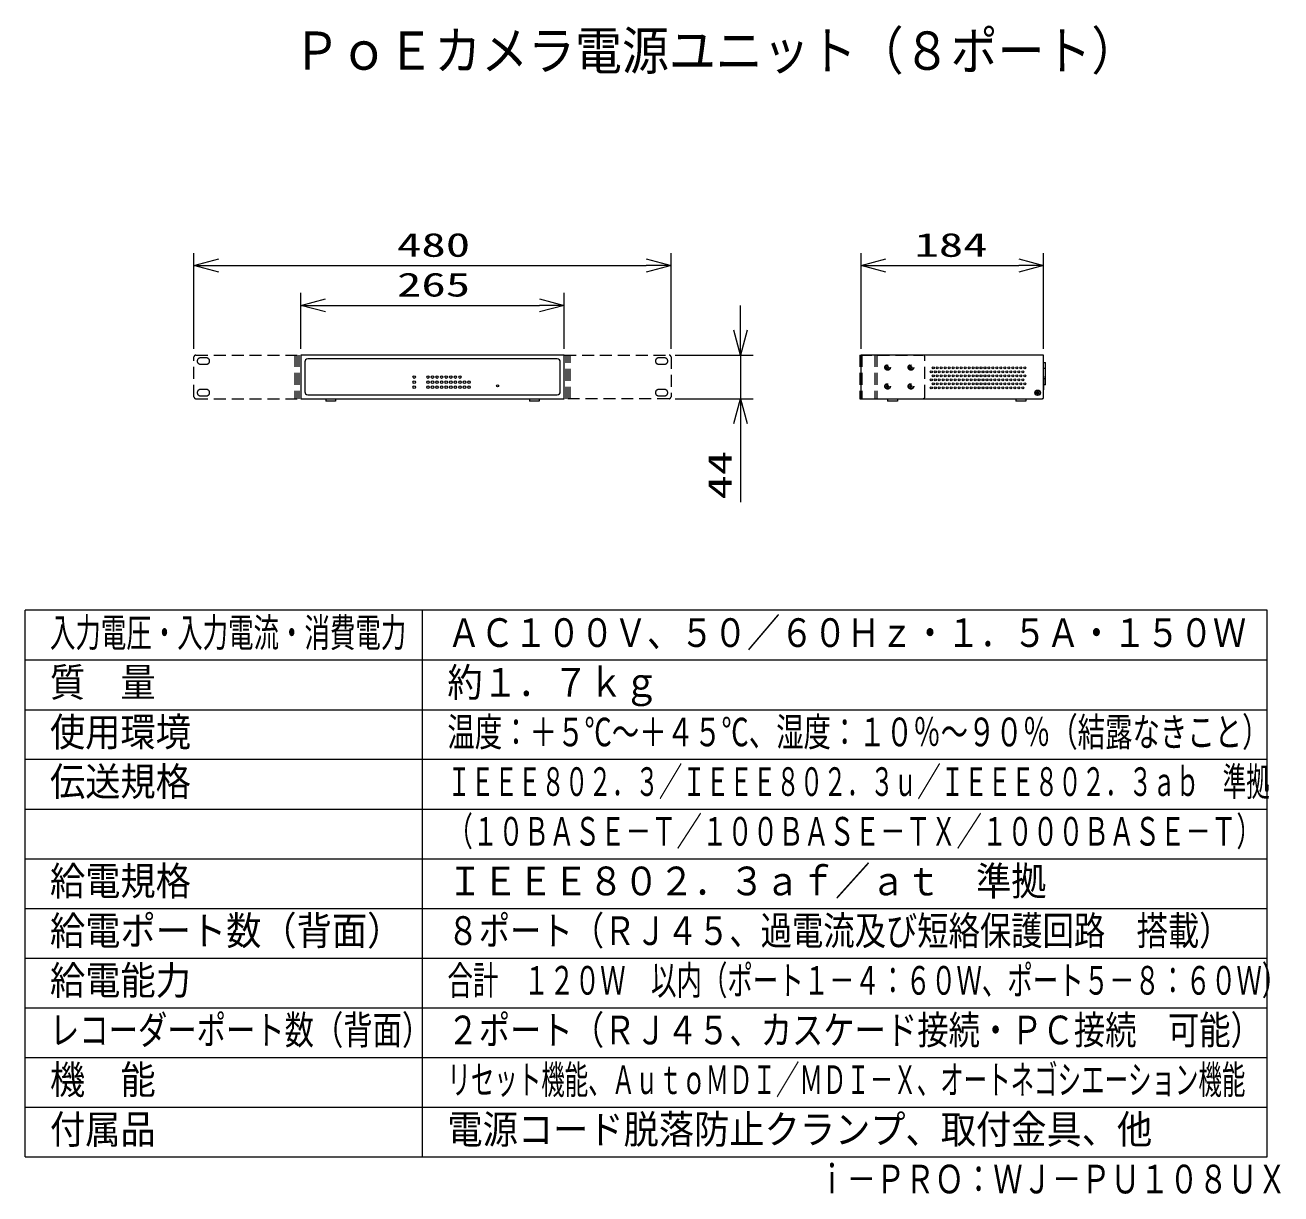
# Model space of a CAD drawing. Units: millimetres on the paper. Extents: x -63 to 64, y -58 to 59.
import ezdxf
from ezdxf.enums import TextEntityAlignment as Align

# ---------------------------------------------------------------- set-up
doc = ezdxf.new("R2010")
doc.units = ezdxf.units.MM
doc.linetypes.add('DASHED1', pattern=[1.8, 1.2, -0.6])
for name, color, linetype, lineweight in [('0-0_GAIKEI', 4, 'Continuous', 9), ('0-1_WAKU', 4, 'Continuous', 9), ('0-3_SUNPO', 7, 'Continuous', 9), ('0-4_0', 7, 'Continuous', 9)]:
    doc.layers.add(name, color=color, linetype=linetype, lineweight=lineweight)
doc.layers.add('0-2_MOJI1', color=7, linetype='Continuous')
doc.layers.add('0-5_相当品', color=4, linetype='Continuous')
doc.styles.add('ＭＳ ゴシック', font='')
doc.styles.get('ＭＳ ゴシック').set_extended_font_data('MS Gothic')

# ---------------------------------------------------------------- blocks, each defined once
blk = doc.blocks.new('_Open30')
at = {"layer": '0-4_0'}
blk.add_line((0, 0), (-1, 0), dxfattribs=at)
blk.add_lwpolyline([(-1, 0.2679), (0, 0), (-1, -0.2679)], dxfattribs=at)

msp = doc.modelspace()

# ---------------------------------------------------------------- linework, layer by layer
at = {"layer": '0-0_GAIKEI', "linetype": 'DASHED1'}
for p, q in [((-45.543, 21.894), (-45.543, 25.894)), ((-45.343, 26.094), (-34.793, 26.094)), ((-44.293, 25.804), (-44.893, 25.804)), ((-35.393, 26.094), (-35.393, 21.694)), ((-35.193, 26.094), (-35.193, 21.694)), ((-34.993, 26.094), (-34.993, 21.694)), ((-8.283, 26.094), (2.267, 26.094)), ((-8.083, 21.694), (-8.083, 26.094)), ((-7.883, 21.694), (-7.883, 26.094)), ((-7.683, 21.694), (-7.683, 26.094)), ((1.817, 25.804), (1.217, 25.804)), ((2.467, 25.894), (2.467, 21.894)), ((21.462, 26.094), (21.462, 21.694)), ((21.462, 26.094), (27.812, 26.094)), ((21.662, 25.894), (21.462, 25.894)), ((21.662, 26.094), (21.662, 21.694)), ((22.982, 26.094), (22.982, 21.694)), ((23.182, 26.094), (23.182, 21.694)), ((28.012, 21.894), (28.012, 25.894)), ((-44.893, 25.164), (-44.293, 25.164)), ((1.217, 25.164), (1.817, 25.164)), ((24.127, 24.874), (24.127, 24.814)), ((24.232, 24.874), (24.127, 24.874)), ((24.127, 24.814), (24.232, 24.814)), ((24.232, 24.979), (24.232, 24.874)), ((24.292, 24.979), (24.232, 24.979)), ((24.232, 24.814), (24.232, 24.709)), ((24.232, 24.709), (24.292, 24.709)), ((24.292, 24.874), (24.292, 24.979)), ((24.397, 24.874), (24.292, 24.874)), ((24.292, 24.709), (24.292, 24.814)), ((24.292, 24.814), (24.397, 24.814)), ((24.397, 24.814), (24.397, 24.874)), ((26.477, 24.874), (26.477, 24.814)), ((26.582, 24.874), (26.477, 24.874)), ((26.477, 24.814), (26.582, 24.814)), ((26.582, 24.979), (26.582, 24.874)), ((26.642, 24.979), (26.582, 24.979)), ((26.582, 24.814), (26.582, 24.709)), ((26.582, 24.709), (26.642, 24.709)), ((26.642, 24.874), (26.642, 24.979)), ((26.747, 24.874), (26.642, 24.874)), ((26.642, 24.709), (26.642, 24.814)), ((26.642, 24.814), (26.747, 24.814)), ((26.747, 24.814), (26.747, 24.874)), ((24.127, 22.974), (24.127, 22.914)), ((24.232, 22.974), (24.127, 22.974)), ((24.127, 22.914), (24.232, 22.914)), ((24.232, 23.079), (24.232, 22.974)), ((24.292, 23.079), (24.232, 23.079)), ((24.232, 22.914), (24.232, 22.809)), ((24.232, 22.809), (24.292, 22.809)), ((24.292, 22.974), (24.292, 23.079)), ((24.397, 22.974), (24.292, 22.974)), ((24.292, 22.809), (24.292, 22.914)), ((24.292, 22.914), (24.397, 22.914)), ((24.397, 22.914), (24.397, 22.974)), ((26.477, 22.974), (26.477, 22.914)), ((26.582, 22.974), (26.477, 22.974)), ((26.477, 22.914), (26.582, 22.914)), ((26.582, 23.079), (26.582, 22.974)), ((26.642, 23.079), (26.582, 23.079)), ((26.582, 22.914), (26.582, 22.809)), ((26.582, 22.809), (26.642, 22.809)), ((26.642, 22.974), (26.642, 23.079)), ((26.747, 22.974), (26.642, 22.974)), ((26.642, 22.809), (26.642, 22.914)), ((26.642, 22.914), (26.747, 22.914)), ((26.747, 22.914), (26.747, 22.974)), ((-45.343, 21.694), (-34.793, 21.694)), ((-44.293, 22.624), (-44.893, 22.624)), ((-44.893, 21.984), (-44.293, 21.984)), ((-32.288, 21.694), (-32.288, 21.444)), ((-31.288, 21.694), (-31.288, 21.444)), ((-11.788, 21.694), (-11.788, 21.444)), ((-10.788, 21.694), (-10.788, 21.444)), ((2.267, 21.694), (-8.283, 21.694)), ((1.817, 22.624), (1.217, 22.624)), ((1.217, 21.984), (1.817, 21.984)), ((21.662, 21.894), (21.462, 21.894)), ((21.462, 21.694), (27.812, 21.694)), ((24.262, 21.694), (24.262, 21.444)), ((25.262, 21.694), (25.262, 21.444)), ((37.162, 21.694), (37.162, 21.444)), ((38.162, 21.694), (38.162, 21.444)), ((-31.288, 21.444), (-32.288, 21.444)), ((-10.788, 21.444), (-11.788, 21.444)), ((25.262, 21.444), (24.262, 21.444)), ((38.162, 21.444), (37.162, 21.444))]:
    msp.add_line(p, q, dxfattribs=at)
at = {"layer": '0-0_GAIKEI', "color": 7}
for p, q in [((-34.793, 26.094), (-34.793, 21.694)), ((-8.283, 26.094), (-34.793, 26.094)), ((-8.283, 21.694), (-8.283, 26.094)), ((39.962, 26.094), (21.588, 26.094)), ((21.588, 21.694), (21.588, 26.094)), ((39.962, 21.794), (39.962, 26.094)), ((-34.793, 21.694), (-8.283, 21.694)), ((21.588, 21.694), (39.862, 21.694)), ((39.862, 21.723), (39.862, 21.694)), ((39.962, 21.794), (39.932, 21.794))]:
    msp.add_line(p, q, dxfattribs=at)
at = {"layer": '0-0_GAIKEI'}
for p, q in [((-34.393, 25.394), (-34.393, 22.394)), ((-8.983, 25.694), (-34.093, 25.694)), ((-8.683, 22.394), (-8.683, 25.394)), ((39.962, 25.344), (40.162, 25.344)), ((40.162, 23.094), (40.162, 25.344)), ((40.162, 24.744), (39.962, 24.744)), ((39.977, 23.959), (39.962, 23.959)), ((39.97, 23.923), (39.976, 23.923)), ((39.977, 23.927), (39.977, 23.959)), ((39.977, 22.604), (39.977, 23.919)), ((40.162, 23.694), (39.977, 23.694)), ((40.162, 23.094), (39.977, 23.094)), ((-34.093, 22.094), (-8.983, 22.094)), ((39.227, 22.324), (39.227, 22.264)), ((39.332, 22.324), (39.227, 22.324)), ((39.227, 22.264), (39.332, 22.264)), ((39.332, 22.429), (39.332, 22.324)), ((39.392, 22.429), (39.332, 22.429)), ((39.332, 22.264), (39.332, 22.159)), ((39.332, 22.159), (39.392, 22.159)), ((39.392, 22.324), (39.392, 22.429)), ((39.497, 22.324), (39.392, 22.324)), ((39.392, 22.159), (39.392, 22.264)), ((39.392, 22.264), (39.497, 22.264)), ((39.497, 22.264), (39.497, 22.324)), ((39.962, 22.629), (39.977, 22.629)), ((39.977, 22.604), (39.962, 22.604))]:
    msp.add_line(p, q, dxfattribs=at)
msp.add_lwpolyline([(39.969, 23.925), (39.975, 23.926), (39.976, 23.927)], dxfattribs=at)
at = {"layer": '0-0_GAIKEI', "linetype": 'DASHED1'}
for centre, radius in [((24.262, 24.844), 0.28), ((24.262, 24.844), 0.245), ((26.612, 24.844), 0.28), ((26.612, 24.844), 0.245), ((24.262, 22.944), 0.28), ((24.262, 22.944), 0.245), ((26.612, 22.944), 0.28), ((26.612, 22.944), 0.245)]:
    msp.add_circle(centre, radius, dxfattribs=at)
at = {"layer": '0-0_GAIKEI'}
for centre, radius in [((28.662, 24.394), 0.1), ((28.862, 24.794), 0.1), ((28.862, 23.994), 0.1), ((29.062, 24.394), 0.1), ((29.262, 24.794), 0.1), ((29.262, 23.994), 0.1), ((29.462, 24.394), 0.1), ((29.662, 24.794), 0.1), ((29.662, 23.994), 0.1), ((29.862, 24.394), 0.1), ((30.062, 24.794), 0.1), ((30.062, 23.994), 0.1), ((30.262, 24.394), 0.1), ((30.462, 24.794), 0.1), ((30.462, 23.994), 0.1), ((30.662, 24.394), 0.1), ((30.862, 24.794), 0.1), ((30.862, 23.994), 0.1), ((31.062, 24.394), 0.1), ((31.262, 24.794), 0.1), ((31.262, 23.994), 0.1), ((31.462, 24.394), 0.1), ((31.662, 24.794), 0.1), ((31.662, 23.994), 0.1), ((31.862, 24.394), 0.1), ((32.062, 24.794), 0.1), ((32.062, 23.994), 0.1), ((32.262, 24.394), 0.1), ((32.462, 24.794), 0.1), ((32.462, 23.994), 0.1), ((32.662, 24.394), 0.1), ((32.862, 24.794), 0.1), ((32.862, 23.994), 0.1), ((33.062, 24.394), 0.1), ((33.262, 24.794), 0.1), ((33.262, 23.994), 0.1), ((33.462, 24.394), 0.1), ((33.662, 24.794), 0.1), ((33.662, 23.994), 0.1), ((33.862, 24.394), 0.1), ((34.062, 24.794), 0.1), ((34.062, 23.994), 0.1), ((34.262, 24.394), 0.1), ((34.462, 24.794), 0.1), ((34.462, 23.994), 0.1), ((34.662, 24.394), 0.1), ((34.862, 24.794), 0.1), ((34.862, 23.994), 0.1), ((35.062, 24.394), 0.1), ((35.262, 24.794), 0.1), ((35.262, 23.994), 0.1), ((35.462, 24.394), 0.1), ((35.662, 24.794), 0.1), ((35.662, 23.994), 0.1), ((35.862, 24.394), 0.1), ((36.062, 24.794), 0.1), ((36.062, 23.994), 0.1), ((36.262, 24.394), 0.1), ((36.462, 24.794), 0.1), ((36.462, 23.994), 0.1), ((36.662, 24.394), 0.1), ((36.862, 24.794), 0.1), ((36.862, 23.994), 0.1), ((37.062, 24.394), 0.1), ((37.262, 24.794), 0.1), ((37.262, 23.994), 0.1), ((37.462, 24.394), 0.1), ((37.662, 24.794), 0.1), ((37.662, 23.994), 0.1), ((37.862, 24.394), 0.1), ((38.062, 24.794), 0.1), ((38.062, 23.994), 0.1), ((-23.378, 23.87), 0.125), ((-23.378, 23.362), 0.125), ((-23.378, 22.854), 0.125), ((-21.998, 23.87), 0.125), ((-21.998, 23.362), 0.125), ((-21.998, 22.854), 0.125), ((-21.538, 23.87), 0.125), ((-21.538, 23.362), 0.125), ((-21.538, 22.854), 0.125), ((-21.078, 23.87), 0.125), ((-21.078, 23.362), 0.125), ((-21.078, 22.854), 0.125), ((-20.618, 23.87), 0.125), ((-20.618, 23.362), 0.125), ((-20.618, 22.854), 0.125), ((-20.158, 23.87), 0.125), ((-20.158, 23.362), 0.125), ((-20.158, 22.854), 0.125), ((-19.698, 23.87), 0.125), ((-19.698, 23.362), 0.125), ((-19.698, 22.854), 0.125), ((-19.238, 23.87), 0.125), ((-19.238, 23.362), 0.125), ((-19.238, 22.854), 0.125), ((-18.778, 23.87), 0.125), ((-18.778, 23.362), 0.125), ((-18.778, 22.854), 0.125), ((-18.318, 23.362), 0.125), ((-18.318, 22.854), 0.125), ((-17.858, 23.362), 0.125), ((-17.858, 22.854), 0.125), ((-14.983, 22.999), 0.1), ((28.662, 23.594), 0.1), ((28.662, 22.794), 0.1), ((28.862, 23.194), 0.1), ((29.062, 23.594), 0.1), ((29.062, 22.794), 0.1), ((29.262, 23.194), 0.1), ((29.462, 23.594), 0.1), ((29.462, 22.794), 0.1), ((29.662, 23.194), 0.1), ((29.862, 23.594), 0.1), ((29.862, 22.794), 0.1), ((30.062, 23.194), 0.1), ((30.262, 23.594), 0.1), ((30.262, 22.794), 0.1), ((30.462, 23.194), 0.1), ((30.662, 23.594), 0.1), ((30.662, 22.794), 0.1), ((30.862, 23.194), 0.1), ((31.062, 23.594), 0.1), ((31.062, 22.794), 0.1), ((31.262, 23.194), 0.1), ((31.462, 23.594), 0.1), ((31.462, 22.794), 0.1), ((31.662, 23.194), 0.1), ((31.862, 23.594), 0.1), ((31.862, 22.794), 0.1), ((32.062, 23.194), 0.1), ((32.262, 23.594), 0.1), ((32.262, 22.794), 0.1), ((32.462, 23.194), 0.1), ((32.662, 23.594), 0.1), ((32.662, 22.794), 0.1), ((32.862, 23.194), 0.1), ((33.062, 23.594), 0.1), ((33.062, 22.794), 0.1), ((33.262, 23.194), 0.1), ((33.462, 23.594), 0.1), ((33.462, 22.794), 0.1), ((33.662, 23.194), 0.1), ((33.862, 23.594), 0.1), ((33.862, 22.794), 0.1), ((34.062, 23.194), 0.1), ((34.262, 23.594), 0.1), ((34.262, 22.794), 0.1), ((34.462, 23.194), 0.1), ((34.662, 23.594), 0.1), ((34.662, 22.794), 0.1), ((34.862, 23.194), 0.1), ((35.062, 23.594), 0.1), ((35.062, 22.794), 0.1), ((35.262, 23.194), 0.1), ((35.462, 23.594), 0.1), ((35.462, 22.794), 0.1), ((35.662, 23.194), 0.1), ((35.862, 23.594), 0.1), ((35.862, 22.794), 0.1), ((36.062, 23.194), 0.1), ((36.262, 23.594), 0.1), ((36.262, 22.794), 0.1), ((36.462, 23.194), 0.1), ((36.662, 23.594), 0.1), ((36.662, 22.794), 0.1), ((36.862, 23.194), 0.1), ((37.062, 23.594), 0.1), ((37.062, 22.794), 0.1), ((37.262, 23.194), 0.1), ((37.462, 23.594), 0.1), ((37.462, 22.794), 0.1), ((37.662, 23.194), 0.1), ((37.862, 23.594), 0.1), ((37.862, 22.794), 0.1), ((38.062, 23.194), 0.1), ((39.362, 22.294), 0.275), ((39.362, 22.294), 0.245)]:
    msp.add_circle(centre, radius, dxfattribs=at)
at = {"layer": '0-0_GAIKEI', "linetype": 'DASHED1'}
for centre, radius, start, end in [((-45.343, 25.894), 0.2, 90, 180), ((-44.893, 25.484), 0.32, 90, 270), ((-44.293, 25.484), 0.32, 270, 90), ((1.217, 25.484), 0.32, 90, 270), ((1.817, 25.484), 0.32, 270, 90), ((2.267, 25.894), 0.2, 0, 90), ((27.812, 25.894), 0.2, 0, 90), ((-45.343, 21.894), 0.2, 180, 270), ((-44.893, 22.304), 0.32, 90, 270), ((-44.293, 22.304), 0.32, 270, 90), ((1.217, 22.304), 0.32, 90, 270), ((1.817, 22.304), 0.32, 270, 90), ((2.267, 21.894), 0.2, 270, 0), ((27.812, 21.894), 0.2, 270, 0)]:
    msp.add_arc(centre, radius, start, end, dxfattribs=at)
at = {"layer": '0-0_GAIKEI'}
for centre, radius, start, end in [((-34.093, 25.394), 0.3, 90, 180), ((-8.983, 25.394), 0.3, 0, 90), ((40.289, 22.197), 1.758, 100.48408, 100.73985), ((39.937, 23.919), 0.04, 359.99995, 50.84831), ((39.968, 24.619), 0.696, 269.48253, 269.80315), ((39.932, 23.996), 0.0922, 288.76648, 290.1669), ((39.952, 23.942), 0.0344, 290.31288, 293.12062), ((39.967, 24.387), 0.464, 269.86993, 270), ((39.958, 23.929), 0.0205, 292.98325, 305.58319), ((39.966, 24.758), 0.835, 270.08365, 270.21725), ((39.961, 23.925), 0.0154, 305.0818, 330.21822), ((39.93, 23.937), 0.0482, 338.06969, 338.73926), ((39.911, 23.941), 0.0672, 341.62944, 342.12764), ((39.963, 23.924), 0.0132, 330.73071, 335.60013), ((39.953, 23.928), 0.0241, 335.72429, 338.40574), ((39.944, 23.912), 0.0341, 17.74571, 18.49894), ((39.963, 23.918), 0.0141, 16.51297, 17.72087), ((39.953, 23.927), 0.024, 346.37084, 347.76736), ((39.91, 23.936), 0.0672, 347.71713, 348.21521), ((39.965, 23.919), 0.0113, 9.82257, 11.3354), ((39.951, 23.928), 0.0258, 342.12748, 343.42422), ((39.961, 23.925), 0.0152, 343.4577, 346.38762), ((39.969, 23.92), 0.008, 11.33857, 16.69933), ((39.958, 23.918), 0.0189, 8.91749, 9.82286), ((39.967, 23.919), 0.0101, 0.03066, 6.73585), ((39.943, 23.915), 0.034, 8.51577, 9.01832), ((-34.093, 22.394), 0.3, 180, 270), ((-8.983, 22.394), 0.3, 270, 0), ((39.952, 22.629), 0.025, 293.85673, 0)]:
    msp.add_arc(centre, radius, start, end, dxfattribs=at)
at = {"layer": '0-0_GAIKEI', "color": 7}
for centre, radius in [((39.762, 21.894), 0.2), ((39.862, 21.794), 0.1)]:
    msp.add_arc(centre, radius, 270, 0, dxfattribs=at)
at = {"layer": '0-1_WAKU', "color": 3}
for p, q in [((-62.538, -54.606), (-62.538, 0.394)), ((62.462, 0.394), (-62.538, 0.394)), ((-22.538, -54.606), (-22.538, 0.394)), ((62.462, -54.606), (62.462, 0.394)), ((-62.538, -54.606), (62.462, -54.606))]:
    msp.add_line(p, q, dxfattribs=at)
at = {"layer": '0-1_WAKU'}
for p, q in [((62.462, -4.606), (-62.538, -4.606)), ((-62.538, -9.606), (62.462, -9.606)), ((62.462, -14.606), (-62.538, -14.606)), ((-62.538, -19.606), (62.462, -19.606)), ((-62.538, -24.606), (62.462, -24.606)), ((-62.538, -29.606), (62.462, -29.606)), ((-62.538, -34.606), (62.462, -34.606)), ((-62.538, -39.606), (62.462, -39.606)), ((-62.538, -44.606), (62.462, -44.606)), ((-62.538, -49.606), (62.462, -49.606))]:
    msp.add_line(p, q, dxfattribs=at)
at = {"layer": '0-3_SUNPO'}
for p, q in [((-45.543, 26.719), (-45.543, 36.344)), ((2.467, 26.719), (2.467, 36.344)), ((21.588, 26.719), (21.588, 36.344)), ((39.962, 26.719), (39.962, 36.344)), ((-43.043, 35.094), (-0.033, 35.094)), ((24.088, 35.094), (37.462, 35.094)), ((-34.793, 26.719), (-34.793, 32.344)), ((-8.283, 26.719), (-8.283, 32.344)), ((-32.293, 31.094), (-10.783, 31.094)), ((9.467, 28.594), (9.467, 31.094)), ((2.892, 26.094), (10.717, 26.094)), ((9.467, 26.094), (9.467, 21.694)), ((2.892, 21.694), (10.717, 21.694)), ((9.467, 19.194), (9.467, 11.278))]:
    msp.add_line(p, q, dxfattribs=at)

# ---------------------------------------------------------------- block references
at = {"layer": '0-3_SUNPO', "xscale": 2.5, "yscale": 2.5}
for p, rotation in [((-45.543, 35.094), 180), ((21.588, 35.094), 180), ((-34.793, 31.094), 180), ((9.467, 26.094), 270), ((9.467, 21.694), 90)]:
    msp.add_blockref('_Open30', p, dxfattribs=dict(at, rotation=rotation))
for p in [(2.467, 35.094), (39.962, 35.094), (-8.283, 31.094)]:
    msp.add_blockref('_Open30', p, dxfattribs=at)

# ---------------------------------------------------------------- texts
at = {"layer": '0-2_MOJI1', "style": 'ＭＳ ゴシック'}
for s, height, width, p in [('ＰｏＥカメラ電源ユニット（８ポート）', 3.848, 0.9, (-35.538, 53.654)), ('入力電圧・入力電流・消費電力', 2.889, 0.65, (-60.038, -4.161)), ('ＡＣ１００Ｖ、５０／６０Ｈｚ・１．５Ａ・１５０Ｗ', 2.889, 0.85, (-20.038, -4.161)), ('質\u3000量', 2.889, 0.9, (-60.038, -9.161)), ('約１．７ｋｇ', 2.889, 0.9, (-20.038, -9.161)), ('使用環境', 2.889, 0.9, (-60.038, -14.161)), ('温度：＋５℃～＋４５℃、湿度：１０％～９０％（結露なきこと）', 2.889, 0.7, (-20.038, -14.161)), ('伝送規格', 2.889, 0.9, (-60.038, -19.161)), ('ＩＥＥＥ８０２．３／ＩＥＥＥ８０２．３ｕ／ＩＥＥＥ８０２．３ａｂ\u3000準拠', 2.889, 0.6, (-20.038, -19.161)), ('（１０ＢＡＳＥ－Ｔ／１００ＢＡＳＥ－ＴＸ／１０００ＢＡＳＥ－Ｔ）', 2.889, 0.65, (-20.038, -24.161)), ('給電規格', 2.889, 0.9, (-60.038, -29.161)), ('ＩＥＥＥ８０２．３ａｆ／ａｔ\u3000準拠', 2.889, 0.9, (-20.038, -29.161)), ('給電ポート数（背面）', 2.889, 0.9, (-60.038, -34.161)), ('８ポート（ＲＪ４５、過電流及び短絡保護回路\u3000搭載）', 2.889, 0.8, (-20.038, -34.161)), ('給電能力', 2.889, 0.9, (-60.038, -39.161)), ('合計\u3000１２０Ｗ\u3000以内（ポート１－４：６０Ｗ、ポート５－８：６０Ｗ）', 2.889, 0.65, (-20.038, -39.161)), ('レコーダーポート数（背面）', 2.886, 0.75, (-60.038, -44.161)), ('２ポート（ＲＪ４５、カスケード接続・ＰＣ接続\u3000可能）', 2.889, 0.8, (-20.038, -44.161)), ('機\u3000能', 2.889, 0.9, (-60.038, -49.161)), ('リセット機能、ＡｕｔｏＭＤＩ／ＭＤＩ－Ｘ、オートネゴシエーション機能', 2.886, 0.6, (-20.038, -49.161)), ('付属品', 2.889, 0.9, (-60.038, -54.161)), ('電源コード脱落防止クランプ、取付金具、他', 2.889, 0.9, (-20.038, -54.161))]:
    msp.add_text(s, height=height, dxfattribs=dict(at, width=width)).set_placement(p, align=Align.BOTTOM_LEFT)
at = {"layer": '0-3_SUNPO', "style": 'ＭＳ ゴシック', "width": 1.5}
for s, p in [('480', (-25.11, 35.257)), ('184', (26.965, 35.257)), ('265', (-25.11, 31.257))]:
    msp.add_text(s, height=2.405, dxfattribs=at).set_placement(p, align=Align.BOTTOM_LEFT)
msp.add_text('44', height=2.405, rotation=90, dxfattribs=at).set_placement((9.304, 11.545), align=Align.BOTTOM_LEFT)
at = {"layer": '0-5_相当品', "style": 'ＭＳ ゴシック', "width": 0.75}
msp.add_text('ｉ－ＰＲＯ：ＷＪ－ＰＵ１０８ＵＸ', height=2.886, dxfattribs=at).set_placement((17.182, -59.161), align=Align.BOTTOM_LEFT)

doc.saveas('drawing.dxf')
